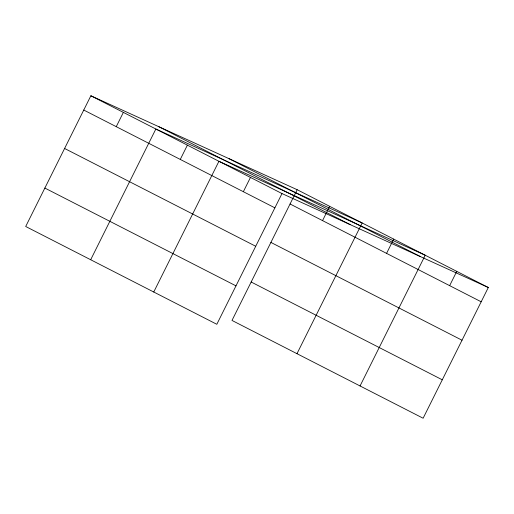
<?xml version="1.0" encoding="UTF-8"?>
<svg xmlns="http://www.w3.org/2000/svg" width="514" height="514" viewBox="0 0 514 514"><rect width="100%" height="100%" fill="white"/><g stroke="black" fill="none" stroke-linecap="round" stroke-linejoin="round"><path stroke-width="0.77" d="M297.176 189.711L90.875 95.765L25.7 226.488L216.824 324.289L282 193.566L488.3 287.512L423.125 418.235L232 320.434L297.176 189.711L488.3 287.512M116.248 126.669L123.366 112.393M90.682 259.743L155.858 129.02L362.158 222.96L296.983 353.683M180.273 159.43L187.392 145.154M153.75 292.016L218.925 161.293L425.232 255.24L360.051 385.963M243.347 191.709L250.466 177.433M322.548 220.615L329.667 206.339M386.573 253.376L393.692 239.1M449.647 285.649L456.766 271.373M229.096 158.71L420.221 256.512M158.954 126.765L350.079 224.567M90.875 95.765L282 193.566M290.057 203.987L481.181 301.789M83.756 110.041L274.881 207.842M270.897 242.415L462.022 340.217M64.597 148.469L255.721 246.27M251.16 282.006L442.284 379.807M44.859 188.06L235.984 285.861"/></g></svg>
